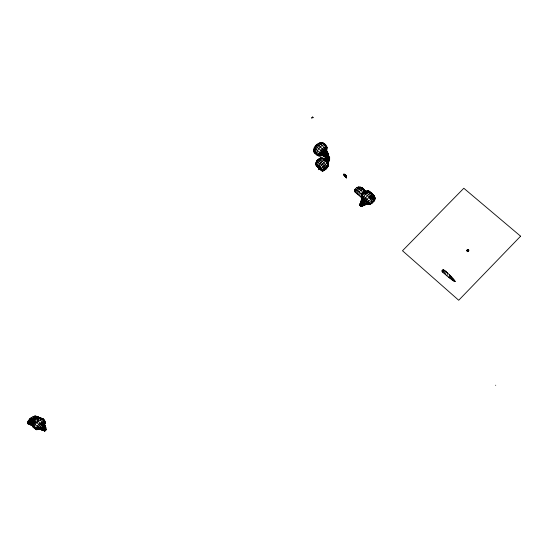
<?xml version="1.0" encoding="UTF-8"?>
<svg xmlns="http://www.w3.org/2000/svg" width="548" height="548" viewBox="0 0 548 548"><rect width="100%" height="100%" fill="white"/><g stroke="black" fill="none" stroke-linecap="round" stroke-linejoin="round"><path stroke-width="0.82" d="M39.408 429.283L36.648 429.748L36.031 428.831C37.1 425.043 41.052 421.412 45.1 421.364L44.313 425.426L45.059 423.673L45.1 421.364L43.792 419.234L35.175 415.98C31.709 416.713 28.215 419.412 27.4 422.946L27.996 423.816L32.777 425.988L33.318 427.214L32.311 425.638L32.195 420.796L36.558 416.473L43.792 419.234L43.765 420.282M313.47 150.262C313.833 154.152 319.135 157.591 322.704 155.228C324.121 156.591 327.471 157.893 328.704 155.646L326.601 150.063L326.848 146.905C323.813 139.171 314.23 143.412 313.47 150.262L314.901 152.57L318.614 155.084L321.792 154.844L324.58 156.207L327.546 156.797C330.184 154.783 326.355 151.07 325.313 148.967L325.457 146.7L323.786 144.556L322.484 143.261L319.676 142.644M35.175 415.98L37.298 416.569L37.285 417.597L33.784 421.398L33.969 423.049M314.086 152.419C314.525 148.172 317.902 143.508 322.19 142.706L324.039 143.501L324.293 144.131M314.888 153.467C315.353 148.967 318.984 144.062 323.491 143.158L327.074 147.467L326.964 149.035L326.416 150.906L326.601 150.063L325.033 150.193L322.991 152.221L321.792 154.844L323.183 155.906L325.985 156.728L327.505 156.783L328.622 155.474L327.978 156.31M371.085 198.376L372.407 198.301L372.421 197.335L371.126 196.472L369.921 196.862L369.468 197.739L371.763 198.636L372.407 198.301L369.468 197.739L372.236 198.102L373.709 200.732L373.887 201.548L372.455 202.829L370.16 204.411L367.989 204.609L365.995 204L363.694 205.616L360.947 206.185L359.748 204.945L361.899 199.054L361.516 195.663C365.489 196.753 368.852 200.534 370.16 204.411L365.995 204M371.934 198.116L372.133 197.17L370.345 196.869L369.969 197.753L372.092 198.582L372.154 197.575L371.647 197.376L372.421 197.335L371.126 196.472L372.4 197.513L372.38 198.513L370.558 197.794L370.845 196.903L371.126 196.472L372.421 197.335L371.873 197.623L371.763 198.636M38.038 429.296L36.648 429.748L32.825 426.844L32.12 425.015L32.195 420.796M318.868 165.455L319.443 168.88L318.628 169.729C317.313 165.407 321.265 161.537 324.608 159.454L326.142 159.228L329.259 157.105L329.691 157.961L328.93 160.941L327.32 163.051C328.478 161.893 330.286 159.461 329.019 157.886L329.259 157.105L328.588 156.817L323.217 158.571L324.478 158.167L326.889 159.879L328.279 161.955L327.32 163.051M442.017 270.698L442.003 271.616C463.156 290.2 454.511 278.151 443.531 269.705L442.017 270.698L443.12 271.657M327.814 157.194L329.451 158.269C330.951 162.427 325.224 155.796 327.814 157.194L327.93 157.495M318.093 160.105L318.415 159.208L320.498 157.927L325.396 158.578L328.834 156.975L329.608 157.708L327.492 161.934L328.423 165.941L325.909 169.229L322.484 171.168L319.409 168.654M467.348 250.751L467.012 251.1L467.149 250.135L468.143 249.689L467.814 250.272C468.629 248.634 469.478 251.511 467.444 251.669L467.149 250.135L468.78 250.011L467.444 251.669M32.812 425.173L32.983 421.097L32.311 425.638L32.777 425.988M320.203 158.749L320.498 157.927L324.389 158.598L326.368 160.324L327.889 162.646L328.211 165.208L325.67 168.428L322.793 170.373L315.532 164.01L316.799 160.66L318.415 159.208C322.43 160.18 325.567 164.188 327.06 167.948L326.437 168.12M37.449 420.85L37.613 417.165L38.394 417.275L38.244 420.227M38.942 427.056C38.285 428.235 32.907 427.844 35.387 428.872L39.703 427.365L41.73 425.344L43.415 424.542L44.135 424.351L45.121 426.029L44.135 424.351L44.415 421.275L43.045 419.138C38.983 420.042 34.949 423.255 33.901 427.365L34.586 428.372M34.099 428.009L36.209 429.42L39.333 429.111L44.847 430.981L46.005 429.831L45.032 425.803M45.176 426.467L46.005 429.831L44.998 430.776L41.586 430.029L41.943 428.632L43.285 427.303L45.176 426.467L45.765 427.44L45.121 426.029M329.019 157.886L326.889 159.879L326.683 162.126L327.704 163.181L328.423 165.941L326.909 167.441M34.935 422.166L33.818 423.275L32.62 426.186L33.901 427.365L36.031 428.831L39.292 428.639L43.963 430.701L45.395 430.502L45.642 429.036L43.415 424.542L43.47 421.446L40.881 417.994L36.558 416.473L35.545 416.644L31.853 418.562L30.311 420.09L28.4 420.446L31.181 421.439M328.533 157.475L328.588 156.817L329.19 157.091L328.992 157.872M38.175 420.295L38.394 417.275L37.285 417.597L33.544 421.302L32.907 425.207M326.848 152.584L326.711 151.084L324.08 153.132L322.957 155.481L324.937 156.632L324.724 155.536L325.478 154.337L326.704 153.125L327.855 152.954L327.697 153.885L327.581 152.385L326.313 152.57L324.135 155.221L324.176 156.331M327.368 156.523C325.485 157.55 328.629 153.467 328.444 155.242L327.992 155.899L328.451 155.838L328.204 153.947L327.368 154.043L325.786 155.947L325.985 156.728M326.197 149.933L326.361 146.597L324.772 144.446C320.354 145.35 316.785 150.152 316.312 154.57L319.436 156.009M32.805 421.028L32.311 425.638L27.578 423.501L30.291 420.816M33.818 423.275C36.785 426.789 41.401 427.789 44.922 430.577L45.45 430.057L45.052 429.385L37.565 420.385M343.617 174.613L343.665 174.202L344.507 174.237L346.322 175.511L346.583 178.114L343.617 174.613L346.487 177.12M326.889 159.879L326.368 160.324L326.868 162.948L321.56 168.332L315.778 163.742L315.518 164.475L316.264 165.708L318.785 168.106M328.93 160.941L328.567 161.571L328.978 160.612L327.868 158.954L326.683 157.92L325.402 157.797L327.519 159.29L328.738 161.112L327.697 162.941L328.279 164.708L327.834 164.941M361.838 195.711L361.762 194.554L364.29 191.841L361.139 195.924L361.885 199.931L361.31 197.54L362.262 197.266L362.982 198.273L362.529 200.787L360.029 205.13L360.879 205.938L366.352 202.952L369.551 202.691L374.072 198.54L374.777 197.198L374.195 195.917L371.523 192.978L369.147 191.211L367.461 190.827L365.249 191.485L367.461 190.827L369.653 191.588C365.454 192.533 363.283 196.883 362.529 200.787L365.304 203.637L365.495 204.767L361.036 206.13L359.748 204.945L360.242 205.733L360.837 205.137L360.242 205.733M315.401 146.878L314.333 147.933L319.58 152.536L321.354 152.892L322.06 154.043L326.745 156.392L327.567 156.523L328.348 155.666C324.793 151.652 324.395 144.268 318.21 143.309M355.604 192.588L355.33 189.156L357.673 190.416L361.022 193.656L361.262 197.349L354.693 191.827L354.933 189.355C357.741 185.217 363.653 187.101 365.269 191.355L361.927 187.628L360.995 187.827L357.673 190.416L357.981 194.588M370.147 198.006L371.469 197.938L371.626 197.02L370.845 196.903M36.901 421.268L37.613 417.165L40.881 417.994L38.593 417.418M361.844 197.849L361.892 199.273L361.036 196.424L361.516 195.663M37.675 420.878L38.394 417.275M363.865 192.136L362.509 194.136L363.029 193.293C367.372 194.458 371.058 198.595 372.455 202.829L369.434 204.486M442.962 272.425L443.531 269.705M444.291 273.548L444.962 270.424M445.469 274.541L446.188 271.267M373.065 201.65L373.887 201.548L375.318 198.78L374.195 195.917L371.071 192.828C366.194 195.143 362.879 202.438 360.591 205.623L372.489 194.061L375.175 198.102L373.709 200.732L369.996 203.671L366.735 203.685L366.352 202.952L366.674 201.5L368.064 202.897L368.571 204.445L367.989 204.609M446.908 275.754L447.634 272.555M320.847 156.016L320.155 155.803C320.272 152.563 322.69 149.323 325.628 148.145L325.341 149.172L326.368 148.159L325.313 148.967L325.033 150.193L325.628 148.145L326.772 148.494L326.512 150.385L326.492 149.008M365.242 204.808L366.735 203.685L363.988 205.301L360.947 206.185L359.707 205.096L361.564 199.157L362.982 198.273L362.262 197.266L362.338 195.787L364.783 192.458L363.934 190.916L365.009 190.868L366.646 192.56L364.913 193.341L363.934 190.916L365.091 193.588M448.915 277.446L449.593 274.534M449.723 277.987L450.326 275.425M450.525 278.535L450.983 276.624M451.34 279.233L451.716 277.678M452.155 279.905L452.497 278.542M452.634 280.261L452.943 279.035M453.443 280.795L453.682 279.85M454.217 281.22L454.374 280.617M467.396 250.58L467.965 249.73L467.102 250.888L467.547 251.416L468.8 250.135L468.163 249.799L467.149 250.135L467.232 250.635L467.704 251.114L468.567 250.059L468.389 250.689M467.841 251.258L468.567 250.059M468.293 250.34L467.149 250.135L468.019 250.621M44.046 425.001L45.059 423.673L44.984 422.871L42.367 423.323L41.73 425.344L42.367 423.323L42.114 422.022L39.764 419.069M45.018 427.728L45.443 427.022L44.71 425.495L43.97 425.584L41.025 427.961L38.661 427.488L37.552 428.824L38.196 429.611L40.079 429.009L39.333 429.111L38.661 427.488L37.661 427.995L37.552 428.824L38.661 427.488L39.703 427.365L39.292 428.639M360.858 205.527L360.022 205.24L360.317 203.746C359.926 201.63 364.995 206.945 361.584 205.774M360.413 205.137L360.152 203.281M326.793 152.639L326.998 152.111M316.347 145.432L316.895 144.617C321.697 146.446 325.437 153.385 327.82 156.187L315.573 145.919M319.368 168.435L322.484 171.168L325.909 169.229C324.382 165.4 321.19 161.338 317.1 160.331L315.518 164.475L322.991 171.031L320.142 166.578L317.587 164.332L319.258 161.03L322.457 158.543L323.347 158.351L325.868 160.55L327.704 163.181L326.711 162.311M360.844 203.116L360.947 201.363L363.331 203.082L364.317 204.315L364.269 205.342M41.025 427.961L40.401 429.118L41.223 429.591M35.49 421.611C37.942 422.33 44.943 433.249 45.977 429.228L45.676 427.282L44.826 427.104L42.477 429.009L41.984 429.927L42.908 430.276M361.036 196.424L363.029 193.293C361.838 190.745 359.618 188.183 356.652 187.834M44.717 430.858L45.45 430.057C47.429 428.824 42.682 432.831 45.772 429.817M371.53 193.595C377.483 195.807 369.879 200.356 367.345 201.712L365.18 201.253L362.988 199.335L362.262 197.266L366.167 200.13L367.345 201.712L365.18 201.253L366.352 202.952M44.847 430.981L45.032 430.372L44.402 430.797C43.23 430.797 45.429 428.522 45.977 429.228M329.691 157.961L328.567 156.981L329.691 157.961L329.019 158.598L329.464 158.838M320.142 166.578L325.868 160.55L326.368 160.324L326.683 162.126L327.492 161.934M322.06 154.043L320.368 154.111L321.388 153.098L321.286 152.454L320.909 152.83L322.991 152.221L321.354 152.892L320.368 154.111L318.895 154.015L315.203 151.378L313.716 149.282M31.496 420.933L29.736 419.124L30.311 418.857M495.604 385.347L495.707 385.21M325.279 169.401L326.053 168.544M467.232 250.635L468.143 249.689M467.102 250.888L468.163 249.799M360.139 205.616L360.81 204.74M318.566 166.428L318.963 166.037M318.361 167.537L319.094 166.811M328.636 157.721L329.259 157.105L328.608 157.523M318.333 168.859L319.279 167.914M43.888 423.967L44.984 422.871M43.929 424.796L45.059 423.673M327.567 156.523L328.622 155.474M29.229 420.412L27.599 422.022L29.976 422.994M27.4 422.946L29.695 420.672M30.715 421.117L27.996 423.816L32.01 422.172M32.12 425.015L31.579 420.569L35.545 416.644L34.284 416.131M31.469 421.261L29.297 423.405L32.832 424.919M31.729 421.296L30.167 422.837L32.421 423.625M31.818 421.487L30.667 422.631L32.127 423.207L30.969 420.337L34.086 417.247L33.017 416.658M37.298 416.569L32.688 421.145L32.764 425.18M31.791 420.528L30.311 420.09L34.031 421.487L36.572 418.638M39.49 427.276L37.661 427.995L36.257 427.837L32.873 425.077L35.579 422.385M317.655 160.482L316.785 161.235L316.799 160.66L320.224 158.228M38.661 427.488L37.661 427.995L38.189 426.748L40.778 424.173L42.367 423.323L42.08 424.097L43.532 422.885L42.08 424.097L42.552 426.447M358.05 187.08L360.995 187.827L364.009 191.314L361.022 193.656L361.762 194.554M322.847 158.776L322.416 158.05L322.847 158.776L325.396 158.578M365.208 191.971L368.222 190.937L371.914 193.211L372.181 194.122M364.173 202.226L366.674 201.5L368.064 202.897L366.674 201.5M42.634 430.296L43.018 430.173M365.701 192.238L365.009 190.868L366.646 192.56L364.578 192.581L364.29 191.677M324.074 170.325L324.663 170.168C323.204 166.571 320.238 162.708 316.36 161.783L315.778 163.742L322.354 169.51L325.142 167.373L327.738 164.256L325.389 161.105L321.169 157.968L317.84 160.386L316.381 163.79L317.587 164.332M328.684 161.468L328.218 162.359M467.149 250.135L468.793 250.278M373.921 200.452L374.695 200.356C373.366 196.28 369.866 192.252 365.653 191.204M363.94 191.019L365.091 191.136M324.046 158.612L324.389 158.598M362.755 205.89L361.31 205.918C362.886 206.5 359.509 203.082 360.002 204.616M324.08 153.132L321.354 152.892M326.861 156.817L324.759 156.55M323.183 155.906L322.156 155.139L318.594 155.885C319.052 151.837 322.313 147.453 326.361 146.597L327.074 147.467M43.045 419.138L43.792 419.234M362.982 198.273L361.612 197.253L362.982 198.273L362.79 199.499L361.899 199.054M317.532 167.01L318.895 168.394M40.36 418.391L42.669 418.98M34.86 423.399L34.031 421.487L36.291 422.159M42.08 424.097L43.415 424.542M44.628 429.81L45.395 430.502M356.864 193.65L356.563 189.704L359.694 187.313L360.577 187.128L362.406 187.889L363.879 189.738L363.235 188.944L362.317 189.142L359.056 191.69L359.344 195.732M29.736 419.124L30.311 419.336L29.907 418.925M372.003 197.355L372.4 197.513M370.345 196.869L370.852 197.068M369.921 196.862L370.503 197.088M371.469 197.938L372.407 198.301M365.763 192.232L370.496 195.91L372.236 198.102M362.173 205.671L362.639 205.897M362.529 200.787L361.454 200.267L361.385 201.164M37.613 417.165L42.018 419.316M44.402 430.797L43.025 430.303C43.251 427.906 46.84 428.954 45.676 427.282M358.824 186.923L359.214 187.135M363.084 205.274L363.988 205.301L362.838 203.568L360.673 202L360.618 202.698M320.498 142.562L320.95 142.843M324.772 144.446L325.553 145.398M359.748 204.945L360.947 206.185M365.461 191.738L366.646 192.56L365.228 191.259L366.112 193.533L365.235 194.04L364.468 191.93M369.653 191.588L369.147 191.211L373.585 195.074L372.489 194.061M366.646 192.56L365.009 190.957M316.566 144.884L317.004 145.261L316.895 144.617M368.873 191.273L369.605 191.916M328.197 156.022L327.553 155.344M368.222 190.937L369.366 191.937M373.976 195.944L371.092 193.437L371.071 192.828M327.588 155.557L328.273 156.153M327.615 155.776L328.211 156.296M328.588 156.817L329.608 157.708M344.507 174.237L346.357 175.846M344.062 174.154L346.391 176.189M343.665 174.202L346.432 176.62M346.528 177.518L343.932 175.25L346.555 177.812M326.992 162.044L326.622 161.722L326.683 162.126M354.933 189.355L355.378 189.738M354.625 189.8L355.44 190.519M354.474 190.704L355.529 191.622M442.969 269.76L443.435 270.164M442.448 270.034L443.305 270.781M454.347 280.72L455.066 281.412M454.313 280.864L454.998 281.473M454.285 280.966L454.867 281.473M454.251 281.103L454.6 281.405M316.264 165.708L318.744 167.887M319.443 168.88L321.649 170.818L321.279 170.298M31.078 417.795L31.853 418.562M371.126 196.472L372.154 197.575M364.262 190.266L365.043 191.321M374.496 197.177L375.318 198.78M327.642 153.94L327.526 153.002L327.807 153.522M34.031 421.487L34.73 422.748M33.784 421.398L34.764 423.364M32.353 423.967L32.873 425.077M365.564 192.074L365.009 190.868L365.55 192.286M365.475 192.047L365.174 191.396L364.132 191.533L363.934 190.916M365.989 193.149L365.735 192.601L365.838 192.93M361.029 187.375L361.207 187.889M328.163 154.372L328.444 155.242M364.756 192.519L365.235 194.04L365.215 192.663M31.579 420.569L32.044 422.611M33.544 421.302L33.825 422.994M325.313 148.967L325.615 151.611M324.012 151.207L324.074 151.597M364.009 191.314L364.167 192.752M520.6 236.195L458.71 300.256L402.492 250.751L463.814 188.252L520.6 236.195M312.518 117.019L311.463 118.073L313.477 117.573L312.518 117.019"/></g></svg>
